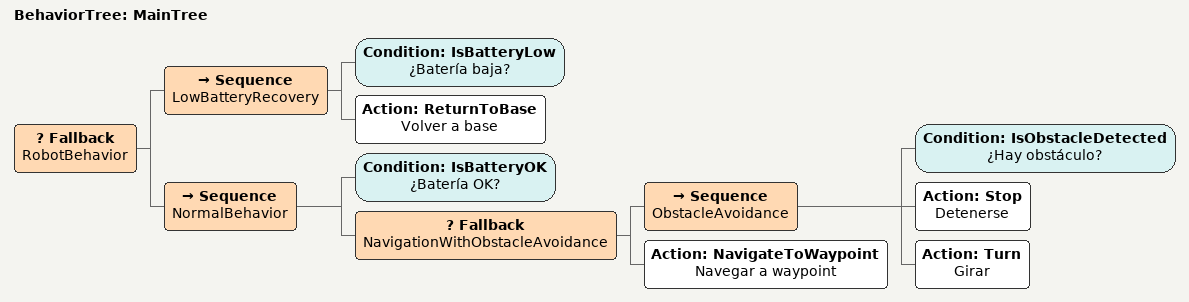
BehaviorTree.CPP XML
<?xml version="1.0"?>
<root main_tree_to_execute="MainTree">
  <BehaviorTree ID="MainTree">
    <Fallback name="RobotBehavior">

      <!-- Si batería baja → volver a base -->
      <Sequence name="LowBatteryRecovery">
        <Condition ID="IsBatteryLow" name="¿Batería baja?"/>
        <Action ID="ReturnToBase" name="Volver a base"/>
      </Sequence>

      <!-- Comportamiento normal -->
      <Sequence name="NormalBehavior">
        <Condition ID="IsBatteryOK" name="¿Batería OK?"/>
        <Fallback name="NavigationWithObstacleAvoidance">
          <Sequence name="ObstacleAvoidance">
            <Condition ID="IsObstacleDetected" name="¿Hay obstáculo?"/>
            <Action ID="Stop" name="Detenerse"/>
            <Action ID="Turn" name="Girar"/>
          </Sequence>
          <Action ID="NavigateToWaypoint" name="Navegar a waypoint"/>
        </Fallback>
      </Sequence>

    </Fallback>
  </BehaviorTree>
</root>
